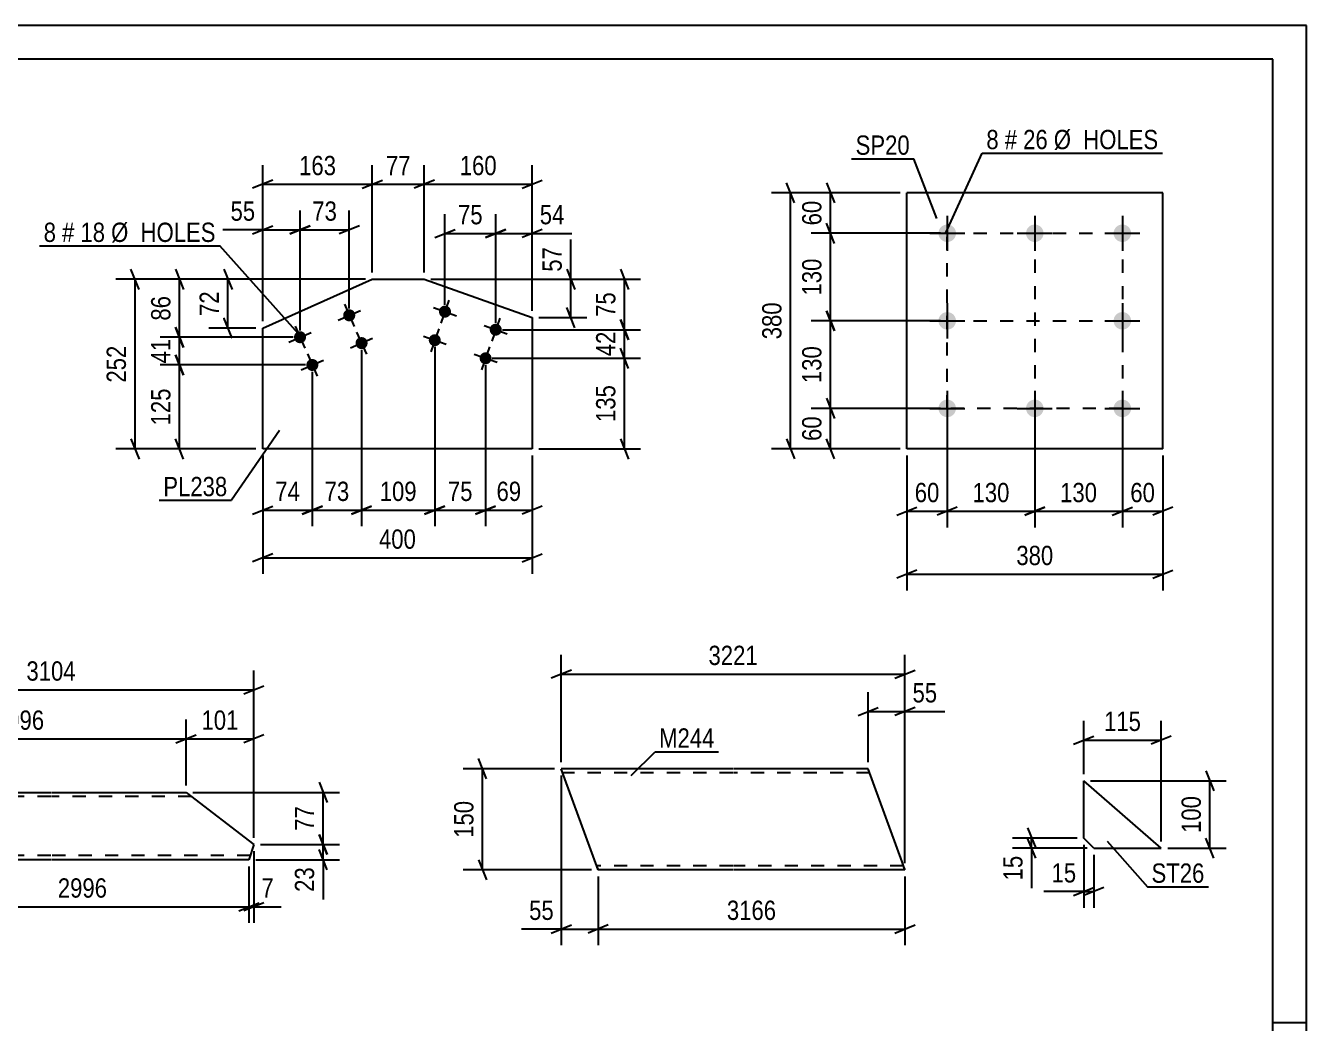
# Model space of a CAD drawing. Header units: millimetres. Extents: x 0 to 420, y 0 to 297.
# Drawn here: x 229.9 to 420, y 148.9 to 297 of the extents above; entities that cross this region are included whole.
import ezdxf

# ---------------------------------------------------------------- set-up
doc = ezdxf.new("R2010")
doc.units = ezdxf.units.MM
doc.linetypes.add('DXK_LINE_DOT2', pattern=[3.9198, 1.9599, -1.9599])
doc.styles.add('Arial Narrow', font='ARIALN.TTF', dxfattribs={"height": 0.2})

# ---------------------------------------------------------------- blocks, each defined once
blk = doc.blocks.new('Unknown-317404705-1115')
at = {"color": 5, "linetype": 'Continuous'}
for p, q in [((420, 297), (0, 297)), ((420, 0), (420, 297)), ((415, 292), (5, 292)), ((415, 5), (415, 292)), ((420, 149), (415, 149))]:
    blk.add_line(p, q, dxfattribs=at)
blk = doc.blocks.new('Part-317404705-12295 - 12099')
at = {"color": 2, "linetype": 'Continuous'}
for p, q in [((203.53, 180.93), (204.25, 183.19)), ((204.25, 183.19), (233.58, 183.19)), ((233.68, 183.19), (253.68, 183.19)), ((253.68, 183.19), (263.73, 175.45)), ((213.58, 173.19), (203.53, 180.93)), ((263.73, 175.45), (263.02, 173.19)), ((233.58, 173.19), (213.58, 173.19)), ((263.02, 173.19), (233.68, 173.19))]:
    blk.add_line(p, q, dxfattribs=at)
at = {"color": 7, "linetype": 'DXK_LINE_DOT2'}
for p, q in [((233.58, 182.59), (204.06, 182.59)), ((254.46, 182.59), (233.68, 182.59)), ((233.58, 173.79), (212.8, 173.79)), ((263.21, 173.79), (233.68, 173.79))]:
    blk.add_line(p, q, dxfattribs=at)
blk = doc.blocks.new('Part-317404705-12311 - 12310')
at = {"color": 2, "linetype": 'Continuous'}
for p, q in [((334.85, 186.69), (309.39, 186.69)), ((314.85, 171.69), (309.39, 186.69)), ((354.95, 186.69), (334.95, 186.69)), ((359.97, 172.89), (354.95, 186.69)), ((334.85, 171.69), (314.85, 171.69)), ((360.41, 171.69), (334.95, 171.69)), ((360.41, 171.69), (359.97, 172.89))]:
    blk.add_line(p, q, dxfattribs=at)
at = {"color": 7, "linetype": 'DXK_LINE_DOT2'}
for p, q in [((334.85, 186.09), (309.61, 186.09)), ((355.16, 186.09), (334.95, 186.09)), ((334.85, 172.29), (314.63, 172.29)), ((314.72, 172.04), (314.85, 171.69)), ((360.19, 172.29), (334.95, 172.29)), ((360.37, 171.78), (360.28, 172.04)), ((360.41, 171.69), (360.37, 171.78))]:
    blk.add_line(p, q, dxfattribs=at)
blk = doc.blocks.new('Part-317404705-8900 - 8899')
at = {"color": 2, "linetype": 'Continuous'}
for p, q in [((398.68, 272.18), (360.68, 272.18)), ((360.68, 234.18), (360.68, 272.18)), ((398.68, 234.18), (398.68, 272.18)), ((398.68, 234.18), (360.68, 234.18))]:
    blk.add_line(p, q, dxfattribs=at)
blk = doc.blocks.new('Bolt-317404705-8901 - 8899')
at = {"linetype": 'Continuous'}
for points in [[(366.68, 267.48, -1), (366.68, 264.88, -1)], [(379.68, 267.48, -1), (379.68, 264.88, -1)], [(392.68, 267.48, -1), (392.68, 264.88, -1)], [(366.68, 254.48, -1), (366.68, 251.88, -1)], [(392.68, 254.48, -1), (392.68, 251.88, -1)], [(366.68, 241.48, -1), (366.68, 238.88, -1)], [(379.68, 241.48, -1), (379.68, 238.88, -1)], [(392.68, 241.48, -1), (392.68, 238.88, -1)]]:
    blk.add_hatch(color=1, dxfattribs=at).paths.add_polyline_path(points)
at = {"color": 1, "linetype": 'Continuous'}
for p, q in [((366.68, 268.78), (366.68, 263.58)), ((379.68, 268.78), (379.68, 263.58)), ((392.68, 268.78), (392.68, 263.58)), ((364.08, 266.18), (369.28, 266.18)), ((377.08, 266.18), (382.28, 266.18)), ((390.08, 266.18), (395.28, 266.18)), ((366.68, 255.78), (366.68, 250.58)), ((392.68, 255.78), (392.68, 250.58)), ((364.08, 253.18), (369.28, 253.18)), ((390.08, 253.18), (395.28, 253.18)), ((366.68, 242.78), (366.68, 237.58)), ((379.68, 242.78), (379.68, 237.58)), ((392.68, 242.78), (392.68, 237.58)), ((364.08, 240.18), (369.28, 240.18)), ((377.08, 240.18), (382.28, 240.18)), ((390.08, 240.18), (395.28, 240.18))]:
    blk.add_line(p, q, dxfattribs=at)
blk = doc.blocks.new('Part-317404705-9055 - 9054')
at = {"color": 2, "linetype": 'Continuous'}
for p, q in [((265.06, 252.11), (281.33, 259.34)), ((281.33, 259.34), (289.04, 259.34)), ((289.04, 259.34), (305.06, 253.66)), ((305.06, 253.66), (305.06, 234.17)), ((265.06, 234.17), (265.06, 252.11)), ((305.06, 234.17), (265.06, 234.17))]:
    blk.add_line(p, q, dxfattribs=at)
blk = doc.blocks.new('Bolt-317404705-9056 - 9054')
at = {"linetype": 'Continuous'}
for points in [[(292.96, 254.24, -1), (291.26, 254.84, -1)], [(291.45, 250, -1), (289.76, 250.6, -1)], [(300.5, 251.56, -1), (298.8, 252.17, -1)], [(298.99, 247.32, -1), (297.3, 247.92, -1)]]:
    blk.add_hatch(color=1, dxfattribs=at).paths.add_polyline_path(points)
at = {"color": 1, "linetype": 'Continuous'}
for p, q in [((290.41, 255.14), (293.81, 253.94)), ((292.71, 256.24), (291.51, 252.84)), ((300.25, 253.56), (299.05, 250.17)), ((291.21, 251.99), (290, 248.6)), ((297.95, 252.47), (301.35, 251.26)), ((288.91, 250.9), (292.3, 249.7)), ((298.75, 249.32), (297.54, 245.93)), ((296.45, 248.22), (299.84, 247.02))]:
    blk.add_line(p, q, dxfattribs=at)
blk = doc.blocks.new('Bolt-317404705-9057 - 9054')
at = {"linetype": 'Continuous'}
for points in [[(278.73, 254.36, -1), (277.08, 253.62, -1)], [(271.42, 251.11, -1), (269.77, 250.38, -1)], [(280.56, 250.24, -1), (278.91, 249.51, -1)], [(273.25, 246.99, -1), (271.6, 246.26, -1)]]:
    blk.add_hatch(color=1, dxfattribs=at).paths.add_polyline_path(points)
at = {"color": 1, "linetype": 'Continuous'}
for p, q in [((277.18, 255.63), (278.64, 252.34)), ((276.26, 253.26), (279.55, 254.72)), ((268.95, 250.01), (272.24, 251.47)), ((269.87, 252.39), (271.33, 249.1)), ((279, 251.52), (280.47, 248.23)), ((278.09, 249.15), (281.38, 250.61)), ((270.78, 245.9), (274.07, 247.36)), ((271.69, 248.27), (273.16, 244.98))]:
    blk.add_line(p, q, dxfattribs=at)
blk = doc.blocks.new('Part-317404705-9071 - 9070')
at = {"color": 2, "linetype": 'Continuous'}
for p, q in [((386.95, 176.4), (386.95, 184.9)), ((398.45, 174.9), (386.95, 184.9)), ((388.45, 174.9), (386.95, 176.4)), ((388.45, 174.9), (398.45, 174.9))]:
    blk.add_line(p, q, dxfattribs=at)
blk = doc.blocks.new('Rectangle-317404705-12054 - 8899')
at = {"color": 1, "linetype": 'DXK_LINE_DOT2'}
blk.add_lwpolyline([(366.68, 266.18), (392.68, 266.18), (392.68, 240.18), (366.68, 240.18), (366.68, 266.18)], close=True, dxfattribs=at)
blk = doc.blocks.new('Line-317404705-12064 - 8899')
at = {"color": 1, "linetype": 'DXK_LINE_DOT2'}
blk.add_line((379.68, 266.18), (379.68, 240.18), dxfattribs=at)
blk = doc.blocks.new('Line-317404705-12071 - 8899')
at = {"color": 1, "linetype": 'DXK_LINE_DOT2'}
blk.add_line((366.68, 253.18), (392.68, 253.18), dxfattribs=at)
blk = doc.blocks.new('StraightDimension-317404705-12398 - 12099')
at = {"color": 7, "linetype": 'Continuous'}
for p, q in [((263.73, 174.45), (263.73, 163.81)), ((263.02, 172.19), (263.02, 163.81)), ((261.52, 165.61), (264.52, 166.81)), ((265.23, 166.81), (262.23, 165.61)), ((263.02, 166.21), (263.73, 166.21))]:
    blk.add_line(p, q, dxfattribs=at)
at = {"color": 0}
blk.add_wipeout([(267.29, 166.96), (267.29, 171.16), (264.26, 171.16), (264.26, 166.96)], dxfattribs=at)
at = {"color": 7, "linetype": 'Continuous'}
blk.add_line((263.73, 166.21), (267.81, 166.21), dxfattribs=at)
blk.add_line((263.73, 166.21), (267.81, 166.21), dxfattribs=at)
at = {"color": 3, "style": 'Arial Narrow'}
blk.add_text('7', height=2.86, dxfattribs=at).set_placement((264.86, 167.56))
blk = doc.blocks.new('StraightDimension-317404705-12399 - 12099')
at = {"color": 7, "linetype": 'Continuous'}
for p, q in [((213.58, 172.19), (213.58, 163.81)), ((263.02, 172.19), (263.02, 163.81)), ((215.08, 166.81), (212.08, 165.61)), ((213.58, 166.21), (263.02, 166.21)), ((261.52, 165.61), (264.52, 166.81))]:
    blk.add_line(p, q, dxfattribs=at)
at = {"color": 0}
blk.add_wipeout([(242.56, 166.96), (242.56, 171.16), (234.04, 171.16), (234.04, 166.96)], dxfattribs=at)
at = {"color": 3, "style": 'Arial Narrow'}
blk.add_text('2996', height=2.863, dxfattribs=at).set_placement((234.64, 167.56))
blk = doc.blocks.new('StraightDimension-317404705-12328 - 12099')
at = {"color": 7, "linetype": 'Continuous'}
for p, q in [((203.53, 181.93), (203.53, 201.27)), ((263.73, 176.45), (263.73, 201.27)), ((205.03, 199.02), (202.03, 197.82)), ((203.53, 198.42), (263.73, 198.42)), ((262.23, 197.82), (265.23, 199.02))]:
    blk.add_line(p, q, dxfattribs=at)
at = {"color": 0}
blk.add_wipeout([(237.89, 199.17), (237.89, 203.37), (229.38, 203.37), (229.38, 199.17)], dxfattribs=at)
at = {"color": 3, "style": 'Arial Narrow'}
blk.add_text('3104', height=2.863, dxfattribs=at).set_placement((229.98, 199.77))
blk = doc.blocks.new('StraightDimension-317404705-12339 - 12099')
at = {"color": 7, "linetype": 'Continuous'}
for p, q in [((253.68, 184.19), (253.68, 193.98)), ((263.73, 176.45), (263.73, 193.98)), ((252.18, 190.53), (255.18, 191.73)), ((253.68, 191.13), (263.73, 191.13)), ((265.23, 191.73), (262.23, 190.53))]:
    blk.add_line(p, q, dxfattribs=at)
at = {"color": 0}
blk.add_wipeout([(262.05, 191.88), (262.05, 196.08), (255.37, 196.08), (255.37, 191.88)], dxfattribs=at)
at = {"color": 3, "style": 'Arial Narrow'}
blk.add_text('101', height=2.863, dxfattribs=at).set_placement((255.97, 192.48))
blk = doc.blocks.new('StraightDimension-317404705-12340 - 12099')
at = {"color": 7, "linetype": 'Continuous'}
for p, q in [((204.25, 184.19), (204.25, 193.98)), ((253.68, 184.19), (253.68, 193.98)), ((205.75, 191.73), (202.75, 190.53)), ((204.25, 191.13), (253.68, 191.13)), ((252.18, 190.53), (255.18, 191.73))]:
    blk.add_line(p, q, dxfattribs=at)
at = {"color": 0}
blk.add_wipeout([(233.22, 191.88), (233.22, 196.08), (224.71, 196.08), (224.71, 191.88)], dxfattribs=at)
at = {"color": 3, "style": 'Arial Narrow'}
blk.add_text('2996', height=2.863, dxfattribs=at).set_placement((225.31, 192.48))
blk = doc.blocks.new('StraightDimension-317404705-12538 - 12099')
at = {"color": 7, "linetype": 'Continuous'}
for p, q in [((273.44, 184.69), (274.64, 181.69)), ((254.68, 183.19), (276.44, 183.19)), ((274.04, 175.45), (274.04, 183.19)), ((274.64, 173.95), (273.44, 176.95)), ((264.73, 175.45), (276.44, 175.45))]:
    blk.add_line(p, q, dxfattribs=at)
at = {"color": 0}
blk.add_wipeout([(273.29, 181.75), (269.09, 181.75), (269.09, 176.89), (273.29, 176.89)], dxfattribs=at)
at = {"color": 3, "style": 'Arial Narrow'}
blk.add_text('77', height=2.863, rotation=90.0002, dxfattribs=at).set_placement((272.69, 177.49))
blk = doc.blocks.new('StraightDimension-317404705-12539 - 12099')
at = {"color": 7, "linetype": 'Continuous'}
for p, q in [((273.44, 176.95), (274.64, 173.95)), ((264.73, 175.45), (276.44, 175.45)), ((274.04, 173.19), (274.04, 175.45)), ((264.02, 173.19), (276.44, 173.19)), ((274.64, 171.69), (273.44, 174.69))]:
    blk.add_line(p, q, dxfattribs=at)
at = {"color": 0}
blk.add_wipeout([(273.29, 172.67), (269.09, 172.67), (269.09, 167.81), (273.29, 167.81)], dxfattribs=at)
at = {"color": 7, "linetype": 'Continuous'}
blk.add_line((274.04, 173.19), (274.04, 167.29), dxfattribs=at)
blk.add_line((274.04, 173.19), (274.04, 167.29), dxfattribs=at)
at = {"color": 3, "style": 'Arial Narrow'}
blk.add_text('23', height=2.863, rotation=90.0002, dxfattribs=at).set_placement((272.69, 168.41))
blk = doc.blocks.new('StraightDimension-317404705-12632 - 12310')
at = {"color": 7, "linetype": 'Continuous'}
for p, q in [((309.39, 185.69), (309.39, 160.5)), ((314.85, 170.69), (314.85, 160.5)), ((307.89, 162.3), (310.89, 163.5)), ((309.39, 162.9), (314.85, 162.9)), ((316.35, 163.5), (313.35, 162.3))]:
    blk.add_line(p, q, dxfattribs=at)
at = {"color": 0}
blk.add_wipeout([(308.86, 163.65), (308.86, 167.85), (304.01, 167.85), (304.01, 163.65)], dxfattribs=at)
at = {"color": 7, "linetype": 'Continuous'}
blk.add_line((309.39, 162.9), (303.48, 162.9), dxfattribs=at)
blk.add_line((309.39, 162.9), (303.48, 162.9), dxfattribs=at)
at = {"color": 3, "style": 'Arial Narrow'}
blk.add_text('55', height=2.863, dxfattribs=at).set_placement((304.61, 164.25))
blk = doc.blocks.new('StraightDimension-317404705-12595 - 12310')
at = {"color": 7, "linetype": 'Continuous'}
for p, q in [((309.39, 187.69), (309.39, 203.59)), ((360.41, 172.69), (360.41, 203.59)), ((310.89, 201.34), (307.89, 200.14)), ((309.39, 200.74), (360.41, 200.74)), ((358.91, 200.14), (361.91, 201.34))]:
    blk.add_line(p, q, dxfattribs=at)
at = {"color": 0}
blk.add_wipeout([(339.15, 201.49), (339.15, 205.69), (330.64, 205.69), (330.64, 201.49)], dxfattribs=at)
at = {"color": 3, "style": 'Arial Narrow'}
blk.add_text('3221', height=2.863, dxfattribs=at).set_placement((331.24, 202.09))
blk = doc.blocks.new('StraightDimension-317404705-12606 - 12310')
at = {"color": 7, "linetype": 'Continuous'}
for p, q in [((354.95, 187.69), (354.95, 198.04)), ((360.41, 172.69), (360.41, 198.04)), ((353.45, 194.59), (356.45, 195.79)), ((354.95, 195.19), (360.41, 195.19)), ((361.91, 195.79), (358.91, 194.59))]:
    blk.add_line(p, q, dxfattribs=at)
at = {"color": 0}
blk.add_wipeout([(365.79, 195.94), (365.79, 200.14), (360.93, 200.14), (360.93, 195.94)], dxfattribs=at)
at = {"color": 7, "linetype": 'Continuous'}
blk.add_line((360.41, 195.19), (366.31, 195.19), dxfattribs=at)
blk.add_line((360.41, 195.19), (366.31, 195.19), dxfattribs=at)
at = {"color": 3, "style": 'Arial Narrow'}
blk.add_text('55', height=2.863, dxfattribs=at).set_placement((361.53, 196.54))
blk = doc.blocks.new('StraightDimension-317404705-12631 - 12310')
at = {"color": 7, "linetype": 'Continuous'}
for p, q in [((314.85, 170.69), (314.85, 160.5)), ((360.41, 170.69), (360.41, 160.5)), ((316.35, 163.5), (313.35, 162.3)), ((314.85, 162.9), (360.41, 162.9)), ((358.91, 162.3), (361.91, 163.5))]:
    blk.add_line(p, q, dxfattribs=at)
at = {"color": 0}
blk.add_wipeout([(341.88, 163.65), (341.88, 167.85), (333.37, 167.85), (333.37, 163.65)], dxfattribs=at)
at = {"color": 3, "style": 'Arial Narrow'}
blk.add_text('3166', height=2.863, dxfattribs=at).set_placement((333.97, 164.25))
blk = doc.blocks.new('StraightDimension-317404705-12666 - 12310')
at = {"color": 7, "linetype": 'Continuous'}
for p, q in [((308.39, 186.69), (294.84, 186.69)), ((298.29, 185.19), (297.09, 188.19)), ((297.69, 171.69), (297.69, 186.69)), ((297.09, 173.19), (298.29, 170.19)), ((313.85, 171.69), (294.84, 171.69))]:
    blk.add_line(p, q, dxfattribs=at)
at = {"color": 0}
blk.add_wipeout([(296.94, 182.53), (292.74, 182.53), (292.74, 175.84), (296.94, 175.84)], dxfattribs=at)
at = {"color": 3, "style": 'Arial Narrow'}
blk.add_text('150', height=2.863, rotation=90.0002, dxfattribs=at).set_placement((296.34, 176.44))
blk = doc.blocks.new('StraightDimension-317404705-9145 - 8899')
at = {"color": 7, "linetype": 'Continuous'}
for p, q in [((359.68, 272.18), (346.5, 272.18)), ((348.75, 273.68), (349.95, 270.68)), ((349.35, 266.18), (349.35, 272.18)), ((349.95, 264.68), (348.75, 267.68)), ((365.68, 266.18), (346.5, 266.18))]:
    blk.add_line(p, q, dxfattribs=at)
at = {"color": 0}
blk.add_wipeout([(348.6, 271.61), (344.4, 271.61), (344.4, 266.75), (348.6, 266.75)], dxfattribs=at)
at = {"color": 3, "style": 'Arial Narrow'}
blk.add_text('60', height=2.863, rotation=90.0002, dxfattribs=at).set_placement((348, 267.35))
blk = doc.blocks.new('StraightDimension-317404705-9161 - 8899')
at = {"color": 7, "linetype": 'Continuous'}
for p, q in [((359.68, 272.18), (340.57, 272.18)), ((344.02, 270.68), (342.82, 273.68)), ((343.42, 234.18), (343.42, 272.18)), ((359.68, 234.18), (340.57, 234.18)), ((342.82, 235.68), (344.02, 232.68))]:
    blk.add_line(p, q, dxfattribs=at)
at = {"color": 0}
blk.add_wipeout([(342.67, 256.52), (338.47, 256.52), (338.47, 249.84), (342.67, 249.84)], dxfattribs=at)
at = {"color": 3, "style": 'Arial Narrow'}
blk.add_text('380', height=2.863, rotation=90.0002, dxfattribs=at).set_placement((342.07, 250.44))
blk = doc.blocks.new('StraightDimension-317404705-9146 - 8899')
at = {"color": 7, "linetype": 'Continuous'}
for p, q in [((349.95, 264.68), (348.75, 267.68)), ((365.68, 266.18), (346.5, 266.18)), ((349.35, 253.18), (349.35, 266.18)), ((365.68, 253.18), (346.5, 253.18)), ((348.75, 254.68), (349.95, 251.68))]:
    blk.add_line(p, q, dxfattribs=at)
at = {"color": 0}
blk.add_wipeout([(348.6, 263.02), (344.4, 263.02), (344.4, 256.34), (348.6, 256.34)], dxfattribs=at)
at = {"color": 3, "style": 'Arial Narrow'}
blk.add_text('130', height=2.863, rotation=90.0002, dxfattribs=at).set_placement((348, 256.94))
blk = doc.blocks.new('StraightDimension-317404705-9147 - 8899')
at = {"color": 7, "linetype": 'Continuous'}
for p, q in [((365.68, 253.18), (346.5, 253.18)), ((349.95, 251.68), (348.75, 254.68)), ((349.35, 240.18), (349.35, 253.18)), ((348.75, 241.68), (349.95, 238.68)), ((365.68, 240.18), (346.5, 240.18))]:
    blk.add_line(p, q, dxfattribs=at)
at = {"color": 0}
blk.add_wipeout([(348.6, 250.02), (344.4, 250.02), (344.4, 243.34), (348.6, 243.34)], dxfattribs=at)
at = {"color": 3, "style": 'Arial Narrow'}
blk.add_text('130', height=2.863, rotation=90.0002, dxfattribs=at).set_placement((348, 243.94))
blk = doc.blocks.new('StraightDimension-317404705-9148 - 8899')
at = {"color": 7, "linetype": 'Continuous'}
for p, q in [((348.75, 241.68), (349.95, 238.68)), ((365.68, 240.18), (346.5, 240.18)), ((349.35, 234.18), (349.35, 240.18)), ((359.68, 234.18), (346.5, 234.18)), ((349.95, 232.68), (348.75, 235.68))]:
    blk.add_line(p, q, dxfattribs=at)
at = {"color": 0}
blk.add_wipeout([(348.6, 239.61), (344.4, 239.61), (344.4, 234.75), (348.6, 234.75)], dxfattribs=at)
at = {"color": 3, "style": 'Arial Narrow'}
blk.add_text('60', height=2.863, rotation=90.0002, dxfattribs=at).set_placement((348, 235.35))
blk = doc.blocks.new('StraightDimension-317404705-9165 - 8899')
at = {"color": 7, "linetype": 'Continuous'}
for p, q in [((392.68, 239.18), (392.68, 222.51)), ((398.68, 233.18), (398.68, 222.51)), ((391.18, 224.31), (394.18, 225.51)), ((392.68, 224.91), (398.68, 224.91)), ((400.18, 225.51), (397.18, 224.31))]:
    blk.add_line(p, q, dxfattribs=at)
at = {"color": 0}
blk.add_wipeout([(398.11, 225.66), (398.11, 229.86), (393.26, 229.86), (393.26, 225.66)], dxfattribs=at)
at = {"color": 3, "style": 'Arial Narrow'}
blk.add_text('60', height=2.863, dxfattribs=at).set_placement((393.86, 226.26))
blk = doc.blocks.new('StraightDimension-317404705-9166 - 8899')
at = {"color": 7, "linetype": 'Continuous'}
for p, q in [((379.68, 239.18), (379.68, 222.51)), ((392.68, 239.18), (392.68, 222.51)), ((381.18, 225.51), (378.18, 224.31)), ((379.68, 224.91), (392.68, 224.91)), ((391.18, 224.31), (394.18, 225.51))]:
    blk.add_line(p, q, dxfattribs=at)
at = {"color": 0}
blk.add_wipeout([(389.53, 225.66), (389.53, 229.86), (382.84, 229.86), (382.84, 225.66)], dxfattribs=at)
at = {"color": 3, "style": 'Arial Narrow'}
blk.add_text('130', height=2.863, dxfattribs=at).set_placement((383.44, 226.26))
blk = doc.blocks.new('StraightDimension-317404705-9167 - 8899')
at = {"color": 7, "linetype": 'Continuous'}
for p, q in [((366.68, 239.18), (366.68, 222.51)), ((379.68, 239.18), (379.68, 222.51)), ((368.18, 225.51), (365.18, 224.31)), ((366.68, 224.91), (379.68, 224.91)), ((378.18, 224.31), (381.18, 225.51))]:
    blk.add_line(p, q, dxfattribs=at)
at = {"color": 0}
blk.add_wipeout([(376.53, 225.66), (376.53, 229.86), (369.84, 229.86), (369.84, 225.66)], dxfattribs=at)
at = {"color": 3, "style": 'Arial Narrow'}
blk.add_text('130', height=2.863, dxfattribs=at).set_placement((370.44, 226.26))
blk = doc.blocks.new('StraightDimension-317404705-9168 - 8899')
at = {"color": 7, "linetype": 'Continuous'}
for p, q in [((366.68, 239.18), (366.68, 222.51)), ((360.68, 233.18), (360.68, 222.51)), ((359.18, 224.31), (362.18, 225.51)), ((360.68, 224.91), (366.68, 224.91)), ((368.18, 225.51), (365.18, 224.31))]:
    blk.add_line(p, q, dxfattribs=at)
at = {"color": 0}
blk.add_wipeout([(366.11, 225.66), (366.11, 229.86), (361.26, 229.86), (361.26, 225.66)], dxfattribs=at)
at = {"color": 3, "style": 'Arial Narrow'}
blk.add_text('60', height=2.863, dxfattribs=at).set_placement((361.86, 226.26))
blk = doc.blocks.new('StraightDimension-317404705-9181 - 8899')
at = {"color": 7, "linetype": 'Continuous'}
for p, q in [((360.68, 233.18), (360.68, 213.17)), ((398.68, 233.18), (398.68, 213.17)), ((362.18, 216.17), (359.18, 214.97)), ((360.68, 215.57), (398.68, 215.57)), ((397.18, 214.97), (400.18, 216.17))]:
    blk.add_line(p, q, dxfattribs=at)
at = {"color": 0}
blk.add_wipeout([(383.03, 216.32), (383.03, 220.52), (376.34, 220.52), (376.34, 216.32)], dxfattribs=at)
at = {"color": 3, "style": 'Arial Narrow'}
blk.add_text('380', height=2.863, dxfattribs=at).set_placement((376.94, 216.92))
blk = doc.blocks.new('StraightDimension-317404705-9561 - 9054')
at = {"color": 7, "linetype": 'Continuous'}
for p, q in [((289.04, 260.34), (289.04, 276.3)), ((305.06, 254.66), (305.06, 276.3)), ((290.54, 274.05), (287.54, 272.85)), ((303.56, 272.85), (306.56, 274.05)), ((289.04, 273.45), (305.06, 273.45))]:
    blk.add_line(p, q, dxfattribs=at)
at = {"color": 0}
blk.add_wipeout([(300.39, 274.2), (300.39, 278.4), (293.71, 278.4), (293.71, 274.2)], dxfattribs=at)
at = {"color": 3, "style": 'Arial Narrow'}
blk.add_text('160', height=2.863, dxfattribs=at).set_placement((294.31, 274.8))
blk = doc.blocks.new('StraightDimension-317404705-9657 - 9054')
at = {"color": 7, "linetype": 'Continuous'}
for p, q in [((246.7, 257.84), (245.5, 260.84)), ((280.33, 259.34), (243.25, 259.34)), ((246.1, 234.17), (246.1, 259.34)), ((264.06, 234.17), (243.25, 234.17)), ((245.5, 235.67), (246.7, 232.67))]:
    blk.add_line(p, q, dxfattribs=at)
at = {"color": 0}
blk.add_wipeout([(245.35, 250.1), (241.15, 250.1), (241.15, 243.41), (245.35, 243.41)], dxfattribs=at)
at = {"color": 3, "style": 'Arial Narrow'}
blk.add_text('252', height=2.863, rotation=90.0002, dxfattribs=at).set_placement((244.75, 244.01))
blk = doc.blocks.new('StraightDimension-317404705-9573 - 9054')
at = {"color": 7, "linetype": 'Continuous'}
for p, q in [((310.2, 260.84), (311.4, 257.84)), ((290.04, 259.34), (313.2, 259.34)), ((310.8, 253.66), (310.8, 259.34)), ((311.4, 252.16), (310.2, 255.16)), ((306.06, 253.66), (313.2, 253.66))]:
    blk.add_line(p, q, dxfattribs=at)
at = {"color": 0}
blk.add_wipeout([(310.05, 264.72), (305.85, 264.72), (305.85, 259.87), (310.05, 259.87)], dxfattribs=at)
at = {"color": 7, "linetype": 'Continuous'}
blk.add_line((310.8, 259.34), (310.8, 265.25), dxfattribs=at)
blk.add_line((310.8, 259.34), (310.8, 265.25), dxfattribs=at)
at = {"color": 3, "style": 'Arial Narrow'}
blk.add_text('57', height=2.863, rotation=90.0002, dxfattribs=at).set_placement((309.45, 260.47))
blk = doc.blocks.new('StraightDimension-317404705-9563 - 9054')
at = {"color": 7, "linetype": 'Continuous'}
for p, q in [((265.06, 253.11), (265.06, 276.3)), ((281.33, 260.34), (281.33, 276.3)), ((266.56, 274.05), (263.56, 272.85)), ((279.83, 272.85), (282.83, 274.05)), ((265.06, 273.45), (281.33, 273.45))]:
    blk.add_line(p, q, dxfattribs=at)
at = {"color": 0}
blk.add_wipeout([(276.54, 274.2), (276.54, 278.4), (269.86, 278.4), (269.86, 274.2)], dxfattribs=at)
at = {"color": 3, "style": 'Arial Narrow'}
blk.add_text('163', height=2.863, dxfattribs=at).set_placement((270.46, 274.8))
blk = doc.blocks.new('StraightDimension-317404705-11870 - 9054')
at = {"color": 7, "linetype": 'Continuous'}
for p, q in [((265.06, 253.11), (265.06, 269.54)), ((270.6, 251.74), (270.6, 269.54)), ((263.56, 266.09), (266.56, 267.29)), ((265.06, 266.69), (270.6, 266.69)), ((272.1, 267.29), (269.1, 266.09))]:
    blk.add_line(p, q, dxfattribs=at)
at = {"color": 0}
blk.add_wipeout([(264.54, 267.44), (264.54, 271.64), (259.68, 271.64), (259.68, 267.44)], dxfattribs=at)
at = {"color": 7, "linetype": 'Continuous'}
blk.add_line((265.06, 266.69), (259.16, 266.69), dxfattribs=at)
blk.add_line((265.06, 266.69), (259.16, 266.69), dxfattribs=at)
at = {"color": 3, "style": 'Arial Narrow'}
blk.add_text('55', height=2.863, dxfattribs=at).set_placement((260.28, 268.04))
blk = doc.blocks.new('StraightDimension-317404705-11806 - 9054')
at = {"color": 7, "linetype": 'Continuous'}
for p, q in [((318.16, 253.36), (319.36, 250.36)), ((300.65, 251.86), (321.16, 251.86)), ((318.76, 247.62), (318.76, 251.86)), ((319.36, 246.12), (318.16, 249.12)), ((299.14, 247.62), (321.16, 247.62))]:
    blk.add_line(p, q, dxfattribs=at)
at = {"color": 0}
blk.add_wipeout([(318.01, 252.17), (313.81, 252.17), (313.81, 247.32), (318.01, 247.32)], dxfattribs=at)
at = {"color": 3, "style": 'Arial Narrow'}
blk.add_text('42', height=2.863, rotation=90.0002, dxfattribs=at).set_placement((317.41, 247.92))
blk = doc.blocks.new('StraightDimension-317404705-11783 - 9054')
at = {"color": 7, "linetype": 'Continuous'}
for p, q in [((252.1, 252.24), (253.3, 249.24)), ((269.6, 250.74), (249.85, 250.74)), ((252.7, 246.63), (252.7, 250.74)), ((253.3, 245.13), (252.1, 248.13)), ((271.42, 246.63), (249.85, 246.63))]:
    blk.add_line(p, q, dxfattribs=at)
at = {"color": 0}
blk.add_wipeout([(251.95, 251.11), (247.75, 251.11), (247.75, 246.26), (251.95, 246.26)], dxfattribs=at)
at = {"color": 3, "style": 'Arial Narrow'}
blk.add_text('41', height=2.863, rotation=90.0002, dxfattribs=at).set_placement((251.35, 246.86))
blk = doc.blocks.new('StraightDimension-317404705-9562 - 9054')
at = {"color": 7, "linetype": 'Continuous'}
for p, q in [((281.33, 260.34), (281.33, 276.3)), ((289.04, 260.34), (289.04, 276.3)), ((279.83, 272.85), (282.83, 274.05)), ((290.54, 274.05), (287.54, 272.85)), ((281.33, 273.45), (289.04, 273.45))]:
    blk.add_line(p, q, dxfattribs=at)
at = {"color": 0}
blk.add_wipeout([(287.61, 274.2), (287.61, 278.4), (282.76, 278.4), (282.76, 274.2)], dxfattribs=at)
at = {"color": 3, "style": 'Arial Narrow'}
blk.add_text('77', height=2.863, dxfattribs=at).set_placement((283.36, 274.8))
blk = doc.blocks.new('StraightDimension-317404705-11832 - 9054')
at = {"color": 7, "linetype": 'Continuous'}
for p, q in [((290.6, 249.3), (290.6, 222.69)), ((298.14, 246.62), (298.14, 222.69)), ((289.1, 224.49), (292.1, 225.69)), ((290.6, 225.09), (298.14, 225.09)), ((299.64, 225.69), (296.64, 224.49))]:
    blk.add_line(p, q, dxfattribs=at)
at = {"color": 0}
blk.add_wipeout([(296.8, 225.84), (296.8, 230.04), (291.95, 230.04), (291.95, 225.84)], dxfattribs=at)
at = {"color": 3, "style": 'Arial Narrow'}
blk.add_text('75', height=2.863, dxfattribs=at).set_placement((292.55, 226.44))
blk = doc.blocks.new('StraightDimension-317404705-9569 - 9054')
at = {"color": 7, "linetype": 'Continuous'}
for p, q in [((265.06, 233.17), (265.06, 215.6)), ((305.06, 233.17), (305.06, 215.6)), ((266.56, 218.6), (263.56, 217.4)), ((265.06, 218), (305.06, 218)), ((303.56, 217.4), (306.56, 218.6))]:
    blk.add_line(p, q, dxfattribs=at)
at = {"color": 0}
blk.add_wipeout([(288.4, 218.75), (288.4, 222.95), (281.72, 222.95), (281.72, 218.75)], dxfattribs=at)
at = {"color": 3, "style": 'Arial Narrow'}
blk.add_text('400', height=2.863, dxfattribs=at).set_placement((282.32, 219.35))
blk = doc.blocks.new('StraightDimension-317404705-9577 - 9054')
at = {"color": 7, "linetype": 'Continuous'}
for p, q in [((259.3, 260.84), (260.5, 257.84)), ((280.33, 259.34), (257.05, 259.34)), ((259.9, 252.11), (259.9, 259.34)), ((260.5, 250.61), (259.3, 253.61)), ((264.06, 252.11), (257.05, 252.11))]:
    blk.add_line(p, q, dxfattribs=at)
at = {"color": 0}
blk.add_wipeout([(259.15, 258.15), (254.95, 258.15), (254.95, 253.3), (259.15, 253.3)], dxfattribs=at)
at = {"color": 3, "style": 'Arial Narrow'}
blk.add_text('72', height=2.863, rotation=90.0002, dxfattribs=at).set_placement((258.55, 253.9))
blk = doc.blocks.new('StraightDimension-317404705-11782 - 9054')
at = {"color": 7, "linetype": 'Continuous'}
for p, q in [((252.1, 260.84), (253.3, 257.84)), ((280.33, 259.34), (249.85, 259.34)), ((252.7, 250.74), (252.7, 259.34)), ((253.3, 249.24), (252.1, 252.24)), ((269.6, 250.74), (249.85, 250.74))]:
    blk.add_line(p, q, dxfattribs=at)
at = {"color": 0}
blk.add_wipeout([(251.95, 257.47), (247.75, 257.47), (247.75, 252.61), (251.95, 252.61)], dxfattribs=at)
at = {"color": 3, "style": 'Arial Narrow'}
blk.add_text('86', height=2.863, rotation=90.0002, dxfattribs=at).set_placement((251.35, 253.21))
blk = doc.blocks.new('StraightDimension-317404705-11784 - 9054')
at = {"color": 7, "linetype": 'Continuous'}
for p, q in [((252.1, 248.13), (253.3, 245.13)), ((271.42, 246.63), (249.85, 246.63)), ((252.7, 234.17), (252.7, 246.63)), ((264.06, 234.17), (249.85, 234.17)), ((253.3, 232.67), (252.1, 235.67))]:
    blk.add_line(p, q, dxfattribs=at)
at = {"color": 0}
blk.add_wipeout([(251.95, 243.74), (247.75, 243.74), (247.75, 237.06), (251.95, 237.06)], dxfattribs=at)
at = {"color": 3, "style": 'Arial Narrow'}
blk.add_text('125', height=2.863, rotation=90.0002, dxfattribs=at).set_placement((251.35, 237.66))
blk = doc.blocks.new('StraightDimension-317404705-11869 - 9054')
at = {"color": 7, "linetype": 'Continuous'}
for p, q in [((270.6, 251.74), (270.6, 269.54)), ((277.91, 254.99), (277.91, 269.54)), ((269.1, 266.09), (272.1, 267.29)), ((270.6, 266.69), (277.91, 266.69)), ((279.41, 267.29), (276.41, 266.09))]:
    blk.add_line(p, q, dxfattribs=at)
at = {"color": 0}
blk.add_wipeout([(276.68, 267.44), (276.68, 271.64), (271.82, 271.64), (271.82, 267.44)], dxfattribs=at)
at = {"color": 3, "style": 'Arial Narrow'}
blk.add_text('73', height=2.863, dxfattribs=at).set_placement((272.42, 268.04))
blk = doc.blocks.new('StraightDimension-317404705-11805 - 9054')
at = {"color": 7, "linetype": 'Continuous'}
for p, q in [((318.16, 260.84), (319.36, 257.84)), ((290.04, 259.34), (321.16, 259.34)), ((318.76, 251.86), (318.76, 259.34)), ((319.36, 250.36), (318.16, 253.36)), ((300.65, 251.86), (321.16, 251.86))]:
    blk.add_line(p, q, dxfattribs=at)
at = {"color": 0}
blk.add_wipeout([(318.01, 258.03), (313.81, 258.03), (313.81, 253.17), (318.01, 253.17)], dxfattribs=at)
at = {"color": 3, "style": 'Arial Narrow'}
blk.add_text('75', height=2.863, rotation=90.0002, dxfattribs=at).set_placement((317.41, 253.77))
blk = doc.blocks.new('StraightDimension-317404705-11807 - 9054')
at = {"color": 7, "linetype": 'Continuous'}
for p, q in [((319.36, 246.12), (318.16, 249.12)), ((299.14, 247.62), (321.16, 247.62)), ((318.76, 234.17), (318.76, 247.62)), ((306.06, 234.17), (321.16, 234.17)), ((318.16, 235.67), (319.36, 232.67))]:
    blk.add_line(p, q, dxfattribs=at)
at = {"color": 0}
blk.add_wipeout([(318.01, 244.24), (313.81, 244.24), (313.81, 237.56), (318.01, 237.56)], dxfattribs=at)
at = {"color": 3, "style": 'Arial Narrow'}
blk.add_text('135', height=2.863, rotation=90.0002, dxfattribs=at).set_placement((317.41, 238.16))
blk = doc.blocks.new('StraightDimension-317404705-11831 - 9054')
at = {"color": 7, "linetype": 'Continuous'}
for p, q in [((298.14, 246.62), (298.14, 222.69)), ((305.06, 233.17), (305.06, 222.69)), ((296.64, 224.49), (299.64, 225.69)), ((298.14, 225.09), (305.06, 225.09)), ((306.56, 225.69), (303.56, 224.49))]:
    blk.add_line(p, q, dxfattribs=at)
at = {"color": 0}
blk.add_wipeout([(304.03, 225.84), (304.03, 230.04), (299.17, 230.04), (299.17, 225.84)], dxfattribs=at)
at = {"color": 3, "style": 'Arial Narrow'}
blk.add_text('69', height=2.863, dxfattribs=at).set_placement((299.77, 226.44))
blk = doc.blocks.new('StraightDimension-317404705-11833 - 9054')
at = {"color": 7, "linetype": 'Continuous'}
for p, q in [((290.6, 249.3), (290.6, 222.69)), ((279.73, 248.88), (279.73, 222.69)), ((278.23, 224.49), (281.23, 225.69)), ((279.73, 225.09), (290.6, 225.09)), ((292.1, 225.69), (289.1, 224.49))]:
    blk.add_line(p, q, dxfattribs=at)
at = {"color": 0}
blk.add_wipeout([(288.51, 225.84), (288.51, 230.04), (281.83, 230.04), (281.83, 225.84)], dxfattribs=at)
at = {"color": 3, "style": 'Arial Narrow'}
blk.add_text('109', height=2.863, dxfattribs=at).set_placement((282.43, 226.44))
blk = doc.blocks.new('StraightDimension-317404705-11834 - 9054')
at = {"color": 7, "linetype": 'Continuous'}
for p, q in [((279.73, 248.88), (279.73, 222.69)), ((272.42, 245.63), (272.42, 222.69)), ((270.92, 224.49), (273.92, 225.69)), ((272.42, 225.09), (279.73, 225.09)), ((281.23, 225.69), (278.23, 224.49))]:
    blk.add_line(p, q, dxfattribs=at)
at = {"color": 0}
blk.add_wipeout([(278.51, 225.84), (278.51, 230.04), (273.65, 230.04), (273.65, 225.84)], dxfattribs=at)
at = {"color": 3, "style": 'Arial Narrow'}
blk.add_text('73', height=2.863, dxfattribs=at).set_placement((274.25, 226.44))
blk = doc.blocks.new('StraightDimension-317404705-11835 - 9054')
at = {"color": 7, "linetype": 'Continuous'}
for p, q in [((272.42, 245.63), (272.42, 222.69)), ((265.06, 233.17), (265.06, 222.69)), ((263.56, 224.49), (266.56, 225.69)), ((265.06, 225.09), (272.42, 225.09)), ((273.92, 225.69), (270.92, 224.49))]:
    blk.add_line(p, q, dxfattribs=at)
at = {"color": 0}
blk.add_wipeout([(271.17, 225.84), (271.17, 230.04), (266.32, 230.04), (266.32, 225.84)], dxfattribs=at)
at = {"color": 3, "style": 'Arial Narrow'}
blk.add_text('74', height=2.863, dxfattribs=at).set_placement((266.92, 226.44))
blk = doc.blocks.new('StraightDimension-317404705-11890 - 9054')
at = {"color": 7, "linetype": 'Continuous'}
for p, q in [((299.65, 252.86), (299.65, 269.01)), ((305.06, 254.66), (305.06, 269.01)), ((298.15, 265.56), (301.15, 266.76)), ((306.56, 266.76), (303.56, 265.56)), ((299.65, 266.16), (305.06, 266.16))]:
    blk.add_line(p, q, dxfattribs=at)
at = {"color": 0}
blk.add_wipeout([(310.44, 266.91), (310.44, 271.11), (305.59, 271.11), (305.59, 266.91)], dxfattribs=at)
at = {"color": 7, "linetype": 'Continuous'}
blk.add_line((305.06, 266.16), (310.97, 266.16), dxfattribs=at)
blk.add_line((305.06, 266.16), (310.97, 266.16), dxfattribs=at)
at = {"color": 3, "style": 'Arial Narrow'}
blk.add_text('54', height=2.863, dxfattribs=at).set_placement((306.19, 267.51))
blk = doc.blocks.new('StraightDimension-317404705-11891 - 9054')
at = {"color": 7, "linetype": 'Continuous'}
for p, q in [((292.11, 255.54), (292.11, 269.01)), ((299.65, 252.86), (299.65, 269.01)), ((290.61, 265.56), (293.61, 266.76)), ((301.15, 266.76), (298.15, 265.56)), ((292.11, 266.16), (299.65, 266.16))]:
    blk.add_line(p, q, dxfattribs=at)
at = {"color": 0}
blk.add_wipeout([(298.31, 266.91), (298.31, 271.11), (293.45, 271.11), (293.45, 266.91)], dxfattribs=at)
at = {"color": 3, "style": 'Arial Narrow'}
blk.add_text('75', height=2.863, dxfattribs=at).set_placement((294.05, 267.51))
blk = doc.blocks.new('StraightDimension-317404705-9669 - 9070')
at = {"color": 7, "linetype": 'Continuous'}
for p, q in [((378.61, 177.9), (379.81, 174.9)), ((385.95, 176.4), (376.36, 176.4)), ((379.81, 173.4), (378.61, 176.4)), ((379.21, 174.9), (379.21, 176.4)), ((387.45, 174.9), (376.36, 174.9))]:
    blk.add_line(p, q, dxfattribs=at)
at = {"color": 0}
blk.add_wipeout([(378.46, 174.38), (374.26, 174.38), (374.26, 169.52), (378.46, 169.52)], dxfattribs=at)
at = {"color": 7, "linetype": 'Continuous'}
blk.add_line((379.21, 174.9), (379.21, 168.99), dxfattribs=at)
blk.add_line((379.21, 174.9), (379.21, 168.99), dxfattribs=at)
at = {"color": 3, "style": 'Arial Narrow'}
blk.add_text('15', height=2.863, rotation=90.0002, dxfattribs=at).set_placement((377.86, 170.12))
blk = doc.blocks.new('StraightDimension-317404705-9661 - 9070')
at = {"color": 7, "linetype": 'Continuous'}
for p, q in [((386.95, 175.4), (386.95, 166.06)), ((388.45, 173.9), (388.45, 166.06)), ((385.45, 167.86), (388.45, 169.06)), ((389.95, 169.06), (386.95, 167.86)), ((386.95, 168.46), (388.45, 168.46))]:
    blk.add_line(p, q, dxfattribs=at)
at = {"color": 0}
blk.add_wipeout([(386.42, 169.21), (386.42, 173.41), (381.57, 173.41), (381.57, 169.21)], dxfattribs=at)
at = {"color": 7, "linetype": 'Continuous'}
blk.add_line((386.95, 168.46), (381.04, 168.46), dxfattribs=at)
blk.add_line((386.95, 168.46), (381.04, 168.46), dxfattribs=at)
at = {"color": 3, "style": 'Arial Narrow'}
blk.add_text('15', height=2.863, dxfattribs=at).set_placement((382.17, 169.81))
blk = doc.blocks.new('StraightDimension-317404705-9673 - 9070')
at = {"color": 7, "linetype": 'Continuous'}
for p, q in [((405.08, 186.4), (406.28, 183.4)), ((387.95, 184.9), (408.08, 184.9)), ((405.68, 174.9), (405.68, 184.9)), ((406.28, 173.4), (405.08, 176.4)), ((399.45, 174.9), (408.08, 174.9))]:
    blk.add_line(p, q, dxfattribs=at)
at = {"color": 0}
blk.add_wipeout([(404.93, 183.24), (400.73, 183.24), (400.73, 176.56), (404.93, 176.56)], dxfattribs=at)
at = {"color": 3, "style": 'Arial Narrow'}
blk.add_text('100', height=2.863, rotation=90.0002, dxfattribs=at).set_placement((404.33, 177.16))
blk = doc.blocks.new('StraightDimension-317404705-9665 - 9070')
at = {"color": 7, "linetype": 'Continuous'}
for p, q in [((386.95, 185.9), (386.95, 193.8)), ((398.45, 175.9), (398.45, 193.8)), ((385.45, 190.35), (388.45, 191.55)), ((386.95, 190.95), (398.45, 190.95)), ((399.95, 191.55), (396.95, 190.35))]:
    blk.add_line(p, q, dxfattribs=at)
at = {"color": 0}
blk.add_wipeout([(396.04, 191.7), (396.04, 195.9), (389.36, 195.9), (389.36, 191.7)], dxfattribs=at)
at = {"color": 3, "style": 'Arial Narrow'}
blk.add_text('115', height=2.863, dxfattribs=at).set_placement((389.96, 192.3))
blk = doc.blocks.new('Mark-317404705-12683 - 12310')
at = {"color": 0}
blk.add_wipeout([(332.14, 189.82), (332.14, 192.82), (323.91, 192.82), (323.91, 189.82)], dxfattribs=at)
blk.add_wipeout([(332.14, 189.82), (332.14, 192.82), (323.91, 192.82), (323.91, 189.82)], dxfattribs=at)
at = {"color": 30, "linetype": 'Continuous'}
for p, q in [((319.78, 185.68), (323.31, 189.22)), ((323.31, 189.22), (332.74, 189.22))]:
    blk.add_line(p, q, dxfattribs=at)
at = {"color": 3, "style": 'Arial Narrow'}
blk.add_text('M244', height=2.863, dxfattribs=at).set_placement((323.91, 189.82))
blk = doc.blocks.new('Mark-317404705-9688 - 8899')
at = {"color": 0}
blk.add_wipeout([(374.32, 278.66), (374.32, 281.66), (372.49, 281.66), (372.49, 278.66)], dxfattribs=at)
blk.add_wipeout([(374.32, 278.66), (374.32, 281.66), (372.49, 281.66), (372.49, 278.66)], dxfattribs=at)
at = {"color": 7, "linetype": 'Continuous'}
blk.add_line((366.45, 266.26), (371.89, 278.06), dxfattribs=at)
at = {"color": 3, "style": 'Arial Narrow'}
blk.add_text('8', height=2.86, dxfattribs=at).set_placement((372.49, 278.66))
at = {"color": 0}
blk.add_wipeout([(377.05, 278.66), (377.05, 281.66), (375.22, 281.66), (375.22, 278.66)], dxfattribs=at)
blk.add_wipeout([(377.05, 278.66), (377.05, 281.66), (375.22, 281.66), (375.22, 278.66)], dxfattribs=at)
blk.add_wipeout([(381.6, 278.66), (381.6, 281.66), (377.95, 281.66), (377.95, 278.66)], dxfattribs=at)
blk.add_wipeout([(381.6, 278.66), (381.6, 281.66), (377.95, 281.66), (377.95, 278.66)], dxfattribs=at)
at = {"color": 3, "style": 'Arial Narrow'}
for s, height, p in [('#', 2.86, (375.22, 278.66)), ('26', 2.863, (377.95, 278.66))]:
    blk.add_text(s, height=height, dxfattribs=at).set_placement(p)
at = {"color": 0}
blk.add_wipeout([(398.03, 278.66), (398.03, 281.66), (382.5, 281.66), (382.5, 278.66)], dxfattribs=at)
blk.add_wipeout([(398.03, 278.66), (398.03, 281.66), (382.5, 281.66), (382.5, 278.66)], dxfattribs=at)
at = {"color": 7, "linetype": 'Continuous'}
blk.add_line((371.89, 278.06), (398.63, 278.06), dxfattribs=at)
at = {"color": 3, "style": 'Arial Narrow'}
blk.add_text('Ø  HOLES', height=2.863, dxfattribs=at).set_placement((382.5, 278.66))
blk = doc.blocks.new('Mark-317404705-9685 - 8899')
at = {"color": 0}
blk.add_wipeout([(361.12, 277.83), (361.12, 280.83), (353.08, 280.83), (353.08, 277.83)], dxfattribs=at)
blk.add_wipeout([(361.12, 277.83), (361.12, 280.83), (353.08, 280.83), (353.08, 277.83)], dxfattribs=at)
at = {"color": 30, "linetype": 'Continuous'}
for p in [(352.48, 277.23), (365.13, 268.35)]:
    blk.add_line(p, (361.72, 277.23), dxfattribs=at)
at = {"color": 3, "style": 'Arial Narrow'}
blk.add_text('SP20', height=2.863, dxfattribs=at).set_placement((353.08, 277.83))
blk = doc.blocks.new('MarkSet-317404705-11773 - 9054')
at = {"color": 0}
blk.add_wipeout([(234.37, 264.89), (234.37, 267.89), (232.54, 267.89), (232.54, 264.89)], dxfattribs=at)
blk.add_wipeout([(234.37, 264.89), (234.37, 267.89), (232.54, 267.89), (232.54, 264.89)], dxfattribs=at)
at = {"color": 3, "style": 'Arial Narrow'}
blk.add_text('8', height=2.86, dxfattribs=at).set_placement((232.54, 264.89))
at = {"color": 0}
blk.add_wipeout([(237.1, 264.89), (237.1, 267.89), (235.27, 267.89), (235.27, 264.89)], dxfattribs=at)
blk.add_wipeout([(237.1, 264.89), (237.1, 267.89), (235.27, 267.89), (235.27, 264.89)], dxfattribs=at)
blk.add_wipeout([(241.65, 264.89), (241.65, 267.89), (238, 267.89), (238, 264.89)], dxfattribs=at)
blk.add_wipeout([(241.65, 264.89), (241.65, 267.89), (238, 267.89), (238, 264.89)], dxfattribs=at)
at = {"color": 3, "style": 'Arial Narrow'}
for s, height, p in [('#', 2.86, (235.27, 264.89)), ('18', 2.863, (238, 264.89))]:
    blk.add_text(s, height=height, dxfattribs=at).set_placement(p)
at = {"color": 0}
blk.add_wipeout([(258.08, 264.89), (258.08, 267.89), (242.55, 267.89), (242.55, 264.89)], dxfattribs=at)
blk.add_wipeout([(258.08, 264.89), (258.08, 267.89), (242.55, 267.89), (242.55, 264.89)], dxfattribs=at)
at = {"color": 7, "linetype": 'Continuous'}
for p in [(231.94, 264.29), (270.77, 250.81)]:
    blk.add_line(p, (258.68, 264.29), dxfattribs=at)
at = {"color": 3, "style": 'Arial Narrow'}
blk.add_text('Ø  HOLES', height=2.863, dxfattribs=at).set_placement((242.55, 264.89))
blk = doc.blocks.new('Mark-317404705-9727 - 9054')
at = {"color": 0}
blk.add_wipeout([(259.8, 227.15), (259.8, 230.15), (250.3, 230.15), (250.3, 227.15)], dxfattribs=at)
blk.add_wipeout([(259.8, 227.15), (259.8, 230.15), (250.3, 230.15), (250.3, 227.15)], dxfattribs=at)
at = {"color": 30, "linetype": 'Continuous'}
for p in [(267.56, 236.91), (249.7, 226.55)]:
    blk.add_line(p, (260.4, 226.55), dxfattribs=at)
at = {"color": 3, "style": 'Arial Narrow'}
blk.add_text('PL238', height=2.863, dxfattribs=at).set_placement((250.3, 227.15))
blk = doc.blocks.new('Mark-317404705-9732 - 9070')
at = {"color": 0}
blk.add_wipeout([(404.87, 169.77), (404.87, 172.77), (397.01, 172.77), (397.01, 169.77)], dxfattribs=at)
blk.add_wipeout([(404.87, 169.77), (404.87, 172.77), (397.01, 172.77), (397.01, 169.77)], dxfattribs=at)
at = {"color": 30, "linetype": 'Continuous'}
for p, q in [((390.4, 175.92), (396.41, 169.17)), ((396.41, 169.17), (405.47, 169.17))]:
    blk.add_line(p, q, dxfattribs=at)
at = {"color": 3, "style": 'Arial Narrow'}
blk.add_text('ST26', height=2.863, dxfattribs=at).set_placement((397.01, 169.77))

msp = doc.modelspace()

# ---------------------------------------------------------------- block references
for name in ['Unknown-317404705-1115', 'Part-317404705-8900 - 8899', 'Bolt-317404705-8901 - 8899', 'Rectangle-317404705-12054 - 8899', 'Line-317404705-12064 - 8899', 'Part-317404705-9055 - 9054', 'Bolt-317404705-9057 - 9054', 'Bolt-317404705-9056 - 9054', 'Line-317404705-12071 - 8899', 'Part-317404705-12311 - 12310', 'Part-317404705-9071 - 9070', 'Part-317404705-12295 - 12099']:
    msp.add_blockref(name, (0, 0))

# ---------------------------------------------------------------- next in the draw order: block references
for name in ['StraightDimension-317404705-9561 - 9054', 'StraightDimension-317404705-9145 - 8899', 'StraightDimension-317404705-9657 - 9054', 'StraightDimension-317404705-9165 - 8899', 'StraightDimension-317404705-12328 - 12099', 'StraightDimension-317404705-12632 - 12310', 'StraightDimension-317404705-9669 - 9070', 'StraightDimension-317404705-12398 - 12099']:
    msp.add_blockref(name, (0, 0))

# ---------------------------------------------------------------- next in the draw order: block references
for name in ['StraightDimension-317404705-9563 - 9054', 'StraightDimension-317404705-9161 - 8899', 'StraightDimension-317404705-9573 - 9054', 'StraightDimension-317404705-9166 - 8899', 'StraightDimension-317404705-12595 - 12310', 'StraightDimension-317404705-12339 - 12099', 'StraightDimension-317404705-9661 - 9070', 'StraightDimension-317404705-12399 - 12099', 'StraightDimension-317404705-12631 - 12310']:
    msp.add_blockref(name, (0, 0))

# ---------------------------------------------------------------- next in the draw order: block references
for name in ['StraightDimension-317404705-9562 - 9054', 'StraightDimension-317404705-11870 - 9054', 'StraightDimension-317404705-9146 - 8899', 'StraightDimension-317404705-11806 - 9054', 'StraightDimension-317404705-12606 - 12310', 'StraightDimension-317404705-12340 - 12099', 'Mark-317404705-12683 - 12310', 'StraightDimension-317404705-12666 - 12310', 'StraightDimension-317404705-9673 - 9070']:
    msp.add_blockref(name, (0, 0))

# ---------------------------------------------------------------- next in the draw order: block references
for name in ['Mark-317404705-9688 - 8899', 'Mark-317404705-9685 - 8899', 'StraightDimension-317404705-11805 - 9054', 'StraightDimension-317404705-9147 - 8899', 'StraightDimension-317404705-11783 - 9054', 'StraightDimension-317404705-11832 - 9054', 'StraightDimension-317404705-9665 - 9070', 'StraightDimension-317404705-12538 - 12099']:
    msp.add_blockref(name, (0, 0))

# ---------------------------------------------------------------- next in the draw order: block references
for name in ['StraightDimension-317404705-11890 - 9054', 'StraightDimension-317404705-9577 - 9054', 'StraightDimension-317404705-9148 - 8899', 'StraightDimension-317404705-9569 - 9054', 'StraightDimension-317404705-12539 - 12099', 'Mark-317404705-9732 - 9070']:
    msp.add_blockref(name, (0, 0))

# ---------------------------------------------------------------- next in the draw order: block references
for name in ['StraightDimension-317404705-11891 - 9054', 'StraightDimension-317404705-11782 - 9054', 'StraightDimension-317404705-11807 - 9054', 'StraightDimension-317404705-11784 - 9054', 'StraightDimension-317404705-9167 - 8899']:
    msp.add_blockref(name, (0, 0))

# ---------------------------------------------------------------- next in the draw order: block references
for name in ['StraightDimension-317404705-11869 - 9054', 'StraightDimension-317404705-11833 - 9054', 'StraightDimension-317404705-11831 - 9054', 'StraightDimension-317404705-9168 - 8899']:
    msp.add_blockref(name, (0, 0))

# ---------------------------------------------------------------- next in the draw order: block references
for name in ['MarkSet-317404705-11773 - 9054', 'StraightDimension-317404705-11834 - 9054', 'StraightDimension-317404705-9181 - 8899']:
    msp.add_blockref(name, (0, 0))

# ---------------------------------------------------------------- next in the draw order: block references
msp.add_blockref('StraightDimension-317404705-11835 - 9054', (0, 0))

# ---------------------------------------------------------------- next in the draw order: block references
msp.add_blockref('Mark-317404705-9727 - 9054', (0, 0))

doc.saveas('drawing.dxf')
